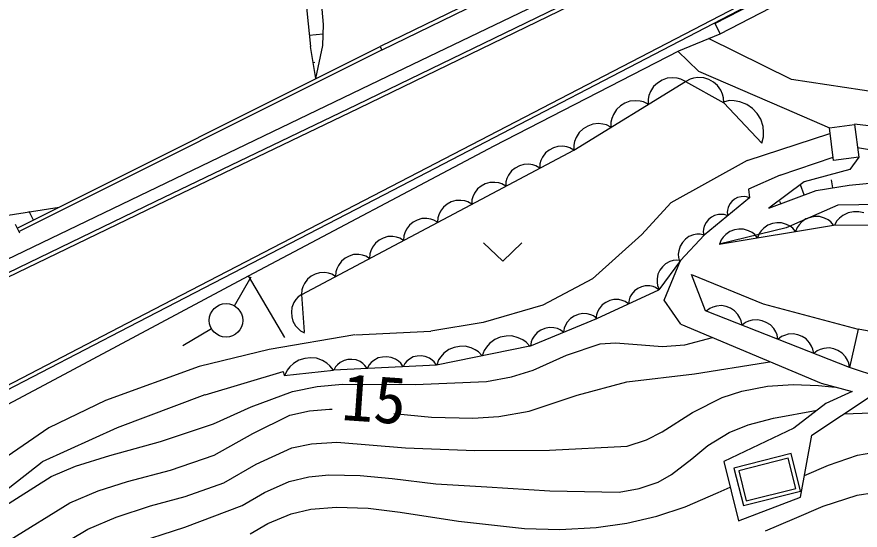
# Model space of a CAD drawing. Units: millimetres, scale not verified. Extents: x 40000 to 680000, y 20000 to 380000.
# Drawn here: x 287117 to 319962, y 271304 to 291278 of the extents above; entities that cross this region are included whole.
import ezdxf
from ezdxf.enums import TextEntityAlignment as Align

# ---------------------------------------------------------------- set-up
doc = ezdxf.new("R2010")
doc.units = ezdxf.units.MM
doc.header["$LTSCALE"] = 1000
doc.layers.add('M-BGD', color=7, linetype='Continuous', lineweight=25)
doc.styles.add('ＭＳ ゴシック', font='')
doc.styles.get('ＭＳ ゴシック').set_extended_font_data('MS Gothic')

msp = doc.modelspace()

# ---------------------------------------------------------------- linework, layer by layer
at = {"layer": 'M-BGD'}
for p, q in [((309427, 292742), (301558, 288958)), ((314305, 291017), (317849, 292856)), ((298315, 292544), (298467, 291002)), ((299066, 290976), (298913, 292601)), ((306131, 292490), (301266, 290120)), ((306197, 292355), (301332, 289985)), ((316545, 292382), (301352, 284490)), ((314513, 290617), (318055, 292456)), ((316613, 292249), (301421, 284357)), ((300372, 287866), (308609, 291849)), ((300437, 287731), (308676, 291715)), ((314305, 291017), (314513, 290617)), ((298467, 291002), (298549, 290129)), ((299031, 290168), (299066, 290976)), ((298508, 290565), (299051, 290616)), ((312907, 289961), (314513, 290617)), ((317295, 288838), (314060, 290433)), ((287128, 283055), (301264, 290125)), ((298762, 288874), (298549, 290129)), ((298762, 288874), (299031, 290168)), ((301266, 290120), (301332, 289985)), ((287197, 282922), (301329, 289990)), ((305702, 286254), (312907, 289961)), ((312860, 289942), (313669, 289168)), ((298655, 289501), (298729, 289514)), ((313669, 289168), (317000, 287728)), ((301558, 288958), (279816, 278513)), ((308808, 286092), (313154, 288766)), ((312250, 288809), (312076, 288702)), ((312441, 288887), (312250, 288809)), ((312668, 288907), (312441, 288887)), ((312838, 288891), (312668, 288907)), ((312978, 288858), (312838, 288891)), ((313154, 288766), (312978, 288858)), ((313154, 288766), (314652, 287932)), ((313339, 288858), (313167, 288759)), ((313477, 288898), (313339, 288858)), ((313646, 288921), (313477, 288898)), ((313874, 288910), (313646, 288921)), ((314068, 288841), (313874, 288910)), ((314247, 288742), (314068, 288841)), ((314408, 288613), (314247, 288742)), ((321114, 288265), (317295, 288838)), ((311920, 288566), (311800, 288372)), ((312076, 288702), (311920, 288566)), ((314537, 288424), (314408, 288613)), ((314606, 288269), (314537, 288424)), ((311737, 288214), (311704, 288074)), ((311704, 288074), (311706, 287875)), ((311800, 288372), (311737, 288214)), ((314645, 288130), (314606, 288269)), ((314652, 287932), (314645, 288130)), ((292507, 284087), (300372, 287866)), ((292572, 283952), (300437, 287731)), ((310628, 287811), (310472, 287675)), ((310802, 287918), (310628, 287811)), ((310993, 287996), (310802, 287918)), ((311221, 288016), (310993, 287996)), ((311390, 288000), (311221, 288016)), ((311530, 287967), (311390, 288000)), ((311706, 287875), (311530, 287967)), ((314873, 288018), (314622, 287963)), ((314652, 287932), (316129, 286360)), ((315060, 288012), (314873, 288018)), ((315276, 287974), (315060, 288012)), ((315553, 287872), (315276, 287974)), ((315766, 287710), (315553, 287872)), ((317000, 287728), (318771, 286961)), ((310352, 287481), (310290, 287323)), ((310472, 287675), (310352, 287481)), ((315947, 287518), (315766, 287710)), ((316096, 287295), (315947, 287518)), ((309546, 287105), (309354, 287027)), ((309773, 287125), (309546, 287105)), ((309942, 287109), (309773, 287125)), ((310082, 287076), (309942, 287109)), ((310258, 286984), (310082, 287076)), ((310290, 287323), (310256, 287183)), ((310256, 287183), (310258, 286984)), ((316180, 287012), (316096, 287295)), ((318771, 286961), (319747, 287084)), ((319742, 287120), (323131, 286682)), ((319747, 287084), (319907, 285817)), ((309024, 286784), (308904, 286590)), ((309180, 286920), (309024, 286784)), ((309354, 287027), (309180, 286920)), ((316205, 286794), (316180, 287012)), ((316199, 286607), (316205, 286794)), ((318931, 285694), (318771, 286961)), ((308842, 286432), (308808, 286291)), ((308904, 286590), (308842, 286432)), ((315557, 285691), (318785, 286737)), ((316129, 286360), (316199, 286607)), ((296136, 281194), (305702, 286254)), ((298214, 280479), (308808, 286092)), ((307855, 286096), (307710, 285985)), ((308014, 286180), (307855, 286096)), ((308187, 286238), (308014, 286180)), ((308388, 286243), (308187, 286238)), ((308537, 286219), (308388, 286243)), ((308658, 286182), (308537, 286219)), ((308808, 286092), (308658, 286182)), ((308808, 286291), (308811, 286093)), ((322582, 285714), (319860, 286188)), ((307593, 285821), (307529, 285686)), ((307710, 285985), (307593, 285821)), ((316842, 285113), (318906, 285824)), ((319907, 285817), (318931, 285694)), ((319907, 285817), (319555, 285342)), ((306689, 285478), (306530, 285394)), ((306862, 285536), (306689, 285478)), ((307063, 285541), (306862, 285536)), ((307211, 285517), (307063, 285541)), ((307333, 285480), (307211, 285517)), ((307482, 285389), (307333, 285480)), ((307492, 285564), (307482, 285389)), ((307529, 285686), (307492, 285564)), ((315557, 285691), (312586, 284046)), ((306268, 285119), (306204, 284984)), ((306385, 285283), (306268, 285119)), ((306530, 285394), (306385, 285283)), ((316842, 285113), (315612, 284568)), ((319555, 285342), (317787, 284854)), ((305363, 284776), (305204, 284692)), ((305536, 284834), (305363, 284776)), ((305737, 284838), (305536, 284834)), ((305886, 284815), (305737, 284838)), ((306007, 284778), (305886, 284815)), ((306157, 284687), (306007, 284778)), ((306166, 284862), (306157, 284687)), ((306204, 284984), (306166, 284862)), ((317787, 284854), (316409, 283840)), ((318893, 284622), (318842, 284930)), ((319539, 284727), (321451, 284914)), ((301352, 284490), (291402, 279339)), ((305059, 284581), (304942, 284417)), ((305204, 284692), (305059, 284581)), ((315612, 284568), (315657, 284230)), ((316409, 283840), (318246, 284516)), ((317787, 284347), (317640, 284746)), ((318246, 284516), (319539, 284727)), ((301421, 284357), (291471, 279206)), ((304211, 284131), (304038, 284074)), ((304412, 284136), (304211, 284131)), ((304560, 284113), (304412, 284136)), ((304841, 284160), (304832, 283985)), ((304878, 284281), (304841, 284160)), ((304942, 284417), (304878, 284281)), ((315657, 284230), (313886, 282786)), ((315073, 284180), (314971, 284097)), ((315189, 284246), (315073, 284180)), ((315333, 284279), (315189, 284246)), ((315443, 284283), (315333, 284279)), ((315536, 284274), (315443, 284283)), ((315657, 284230), (315536, 284274)), ((284420, 280184), (292507, 284087)), ((284485, 280048), (292572, 283952)), ((286333, 283497), (288764, 283873)), ((303734, 283879), (303617, 283715)), ((303879, 283989), (303734, 283879)), ((304038, 284074), (303879, 283989)), ((304682, 284075), (304560, 284113)), ((304832, 283985), (304682, 284075)), ((311456, 282805), (312586, 284046)), ((311456, 282805), (312586, 284046)), ((314822, 283862), (314795, 283755)), ((314882, 283996), (314822, 283862)), ((314971, 284097), (314882, 283996)), ((316868, 284009), (316839, 284089)), ((319098, 283951), (317075, 283071)), ((321669, 283993), (319098, 283951)), ((287761, 283370), (287596, 283704)), ((303515, 283457), (303506, 283283)), ((303553, 283579), (303515, 283457)), ((303617, 283715), (303553, 283579)), ((314167, 283480), (314056, 283389)), ((314294, 283553), (314167, 283480)), ((314451, 283588), (314294, 283553)), ((314571, 283593), (314451, 283588)), ((314673, 283582), (314571, 283593)), ((314804, 283535), (314673, 283582)), ((314795, 283755), (314786, 283662)), ((314786, 283662), (314804, 283535)), ((318026, 283476), (317853, 283417)), ((318204, 283506), (318026, 283476)), ((318386, 283505), (318204, 283506)), ((318578, 283446), (318386, 283505)), ((319295, 283547), (319160, 283444)), ((319498, 283651), (319295, 283547)), ((319702, 283687), (319498, 283651)), ((319906, 283689), (319702, 283687)), ((320110, 283657), (319906, 283689)), ((287050, 283208), (287221, 282875)), ((302408, 283176), (302291, 283013)), ((302553, 283287), (302408, 283176)), ((302712, 283371), (302553, 283287)), ((302885, 283429), (302712, 283371)), ((303086, 283434), (302885, 283429)), ((303235, 283411), (303086, 283434)), ((303356, 283373), (303235, 283411)), ((303506, 283283), (303356, 283373)), ((313893, 283133), (313864, 283016)), ((313959, 283280), (313893, 283133)), ((314056, 283389), (313959, 283280)), ((314474, 282434), (318928, 283169)), ((316373, 283173), (316210, 283055)), ((316546, 283232), (316373, 283173)), ((316724, 283261), (316546, 283232)), ((316906, 283261), (316724, 283261)), ((317098, 283202), (316906, 283261)), ((317231, 283132), (317098, 283202)), ((317335, 283058), (317231, 283132)), ((317587, 283191), (317512, 283087)), ((317690, 283299), (317587, 283191)), ((317853, 283417), (317690, 283299)), ((318711, 283377), (318578, 283446)), ((318815, 283303), (318711, 283377)), ((318928, 283169), (318815, 283303)), ((318928, 283169), (322459, 283206)), ((319059, 283341), (318959, 283169)), ((319160, 283444), (319059, 283341)), ((302227, 282877), (302190, 282755)), ((302291, 283013), (302227, 282877)), ((311456, 282805), (309532, 281078)), ((313607, 282816), (313469, 282792)), ((313726, 282820), (313607, 282816)), ((313886, 282786), (313726, 282820)), ((313864, 283016), (313854, 282915)), ((313854, 282915), (313874, 282777)), ((317075, 283071), (314474, 282434)), ((314730, 282811), (314627, 282702)), ((314893, 282929), (314730, 282811)), ((315066, 282988), (314893, 282929)), ((315244, 283017), (315066, 282988)), ((315426, 283017), (315244, 283017)), ((315618, 282957), (315426, 283017)), ((315751, 282888), (315618, 282957)), ((315855, 282814), (315751, 282888)), ((315968, 282680), (315855, 282814)), ((316033, 282843), (315968, 282680)), ((316107, 282947), (316033, 282843)), ((316210, 283055), (316107, 282947)), ((317448, 282925), (317335, 283058)), ((317512, 283087), (317448, 282925)), ((301083, 282474), (300966, 282310)), ((301228, 282585), (301083, 282474)), ((301387, 282669), (301228, 282585)), ((301560, 282727), (301387, 282669)), ((301761, 282732), (301560, 282727)), ((301909, 282708), (301761, 282732)), ((302031, 282671), (301909, 282708)), ((302181, 282581), (302031, 282671)), ((302190, 282755), (302181, 282581)), ((305292, 282490), (306042, 281770)), ((306042, 281770), (306792, 282490)), ((313043, 282500), (312949, 282358)), ((312962, 281798), (313886, 282786)), ((313158, 282623), (313043, 282500)), ((313293, 282727), (313158, 282623)), ((313469, 282792), (313293, 282727)), ((314553, 282599), (314488, 282436)), ((314627, 282702), (314553, 282599)), ((300902, 282175), (300864, 282053)), ((300966, 282310), (300902, 282175)), ((312896, 282178), (312881, 282039)), ((312949, 282358), (312896, 282178)), ((299902, 281883), (299757, 281772)), ((300061, 281967), (299902, 281883)), ((300234, 282025), (300061, 281967)), ((300435, 282030), (300234, 282025)), ((300584, 282006), (300435, 282030)), ((300705, 281969), (300584, 282006)), ((300855, 281878), (300705, 281969)), ((300864, 282053), (300855, 281878)), ((312881, 282039), (312885, 281920)), ((312885, 281920), (312929, 281763)), ((299640, 281608), (299576, 281473)), ((299757, 281772), (299640, 281608)), ((312962, 281798), (312124, 280657)), ((312259, 281550), (312159, 281415)), ((312381, 281669), (312259, 281550)), ((312329, 280252), (312962, 281798)), ((312548, 281755), (312381, 281669)), ((312682, 281795), (312548, 281755)), ((312799, 281813), (312682, 281795)), ((312962, 281798), (312799, 281813)), ((288390, 277059), (296136, 281194)), ((297555, 278801), (296136, 281194)), ((298577, 281181), (298432, 281070)), ((298736, 281265), (298577, 281181)), ((298909, 281323), (298736, 281265)), ((299110, 281327), (298909, 281323)), ((299258, 281304), (299110, 281327)), ((299380, 281267), (299258, 281304)), ((299530, 281176), (299380, 281267)), ((299539, 281351), (299530, 281176)), ((299576, 281473), (299539, 281351)), ((312082, 281263), (312051, 281078)), ((312159, 281415), (312082, 281263)), ((313395, 281253), (316190, 280110)), ((313941, 279835), (313395, 281253)), ((295588, 280031), (296240, 281156)), ((298315, 280906), (298251, 280770)), ((298432, 281070), (298315, 280906)), ((309532, 281078), (307598, 280064)), ((312051, 281078), (312052, 280938)), ((312052, 280938), (312070, 280820)), ((298213, 280649), (298204, 280474)), ((298251, 280770), (298213, 280649)), ((309708, 279540), (312124, 280657)), ((311169, 280617), (311060, 280480)), ((311299, 280706), (311169, 280617)), ((311441, 280771), (311299, 280706)), ((311593, 280813), (311441, 280771)), ((311768, 280808), (311593, 280813)), ((311895, 280781), (311768, 280808)), ((311998, 280743), (311895, 280781)), ((312124, 280657), (311998, 280743)), ((312070, 280820), (312133, 280670)), ((297988, 280282), (297907, 280156)), ((298071, 280379), (297988, 280282)), ((298214, 280479), (298071, 280379)), ((298320, 279027), (298214, 280479)), ((310208, 280234), (310056, 280164)), ((310373, 280279), (310208, 280234)), ((310560, 280274), (310373, 280279)), ((310697, 280244), (310560, 280274)), ((310809, 280203), (310697, 280244)), ((310944, 280112), (310809, 280203)), ((310960, 280262), (310944, 280112)), ((310998, 280366), (310960, 280262)), ((311060, 280480), (310998, 280366)), ((312973, 279315), (312329, 280252)), ((297830, 279970), (297813, 279788)), ((297907, 280156), (297830, 279970)), ((307598, 280064), (305277, 279381)), ((309798, 279921), (309732, 279798)), ((309915, 280068), (309798, 279921)), ((310056, 280164), (309915, 280068)), ((314105, 279932), (313966, 279825)), ((314221, 279982), (314105, 279932)), ((314366, 280022), (314221, 279982)), ((314566, 280040), (314366, 280022)), ((314745, 280002), (314566, 280040)), ((314912, 279936), (314745, 280002)), ((315069, 279843), (314912, 279936)), ((316190, 280110), (319887, 279125)), ((297813, 279788), (297826, 279609)), ((297826, 279609), (297869, 279431)), ((307103, 278459), (309708, 279540)), ((308679, 279537), (308556, 279395)), ((308823, 279627), (308679, 279537)), ((308978, 279692), (308823, 279627)), ((309144, 279730), (308978, 279692)), ((309332, 279717), (309144, 279730)), ((309467, 279683), (309332, 279717)), ((309577, 279637), (309467, 279683)), ((309708, 279540), (309577, 279637)), ((309691, 279686), (309673, 279524)), ((309732, 279798), (309691, 279686)), ((319550, 277629), (313941, 279835)), ((315203, 279693), (315069, 279843)), ((315282, 279565), (315203, 279693)), ((315333, 279449), (315282, 279565)), ((291402, 279339), (281633, 274276)), ((291471, 279206), (281702, 274142)), ((297869, 279431), (297972, 279258)), ((297972, 279258), (298071, 279145)), ((305277, 279381), (303237, 279048)), ((307851, 279194), (307685, 279155)), ((308038, 279180), (307851, 279194)), ((308484, 279275), (308439, 279165)), ((308556, 279395), (308484, 279275)), ((312973, 279315), (318440, 277018)), ((315362, 279276), (315333, 279449)), ((315501, 279383), (315362, 279276)), ((315617, 279433), (315501, 279383)), ((315762, 279473), (315617, 279433)), ((315962, 279491), (315762, 279473)), ((316141, 279453), (315962, 279491)), ((316308, 279387), (316141, 279453)), ((316465, 279294), (316308, 279387)), ((316599, 279144), (316465, 279294)), ((294703, 279139), (293582, 278480)), ((300286, 278902), (296948, 278338)), ((298071, 279145), (298167, 279062)), ((298167, 279062), (298323, 278983)), ((300310, 278905), (303237, 279048)), ((300310, 278905), (303237, 279048)), ((306402, 278860), (306171, 278852)), ((306648, 278793), (306402, 278860)), ((307386, 279000), (307263, 278858)), ((307530, 279091), (307386, 279000)), ((307685, 279155), (307530, 279091)), ((308174, 279146), (308038, 279180)), ((308284, 279100), (308174, 279146)), ((308415, 279003), (308284, 279100)), ((308439, 279165), (308415, 279003)), ((316678, 279016), (316599, 279144)), ((316729, 278900), (316678, 279016)), ((316758, 278727), (316729, 278900)), ((317013, 278884), (316896, 278834)), ((317158, 278924), (317013, 278884)), ((317358, 278942), (317158, 278924)), ((317537, 278904), (317358, 278942)), ((317704, 278838), (317537, 278904)), ((319887, 279125), (319550, 277629)), ((324179, 278318), (319887, 279125)), ((305531, 278568), (305404, 278426)), ((305732, 278725), (305531, 278568)), ((305948, 278807), (305732, 278725)), ((306171, 278852), (305948, 278807)), ((306820, 278712), (306648, 278793)), ((306954, 278623), (306820, 278712)), ((307103, 278459), (306954, 278623)), ((307146, 278628), (307122, 278467)), ((307191, 278738), (307146, 278628)), ((307263, 278858), (307191, 278738)), ((308522, 278111), (309832, 278552)), ((309832, 278552), (310440, 278590)), ((310440, 278590), (311444, 278513)), ((313138, 278512), (314213, 278794)), ((316896, 278834), (316758, 278727)), ((317861, 278744), (317704, 278838)), ((317995, 278595), (317861, 278744)), ((318074, 278467), (317995, 278595)), ((296948, 278338), (294217, 277667)), ((307103, 278459), (303457, 277724)), ((303941, 278336), (303751, 278187)), ((304146, 278414), (303941, 278336)), ((304358, 278456), (304146, 278414)), ((304576, 278464), (304358, 278456)), ((304810, 278401), (304576, 278464)), ((304972, 278323), (304810, 278401)), ((305099, 278239), (304972, 278323)), ((305241, 278083), (305099, 278239)), ((305315, 278292), (305241, 278083)), ((305404, 278426), (305315, 278292)), ((311444, 278513), (312252, 278448)), ((312252, 278448), (313138, 278512)), ((318125, 278350), (318074, 278467)), ((318154, 278178), (318125, 278350)), ((318292, 278285), (318154, 278178)), ((318409, 278335), (318292, 278285)), ((318554, 278375), (318409, 278335)), ((318754, 278393), (318554, 278375)), ((318933, 278355), (318754, 278393)), ((319100, 278289), (318933, 278355)), ((319257, 278195), (319100, 278289)), ((298106, 277921), (297891, 277784)), ((298329, 277982), (298106, 277921)), ((298556, 278005), (298329, 277982)), ((298786, 277991), (298556, 278005)), ((299025, 277901), (298786, 277991)), ((299188, 277803), (299025, 277901)), ((299859, 277909), (299707, 277823)), ((300014, 277943), (299859, 277909)), ((300170, 277950), (300014, 277943)), ((300327, 277932), (300170, 277950)), ((300486, 277862), (300327, 277932)), ((301025, 277911), (300917, 277821)), ((301188, 278003), (301025, 277911)), ((301355, 278040), (301188, 278003)), ((301522, 278048), (301355, 278040)), ((301692, 278028), (301522, 278048)), ((301864, 277953), (301692, 278028)), ((301980, 277874), (301864, 277953)), ((302068, 277795), (301980, 277874)), ((302304, 277875), (302230, 277793)), ((302404, 277958), (302304, 277875)), ((302556, 278043), (302404, 277958)), ((302710, 278077), (302556, 278043)), ((302866, 278085), (302710, 278077)), ((303023, 278067), (302866, 278085)), ((303183, 277997), (303023, 278067)), ((303291, 277924), (303183, 277997)), ((303373, 277850), (303291, 277924)), ((303546, 277926), (303476, 277728)), ((303631, 278053), (303546, 277926)), ((303751, 278187), (303631, 278053)), ((307226, 277525), (308522, 278111)), ((319391, 278046), (319257, 278195)), ((319470, 277918), (319391, 278046)), ((319521, 277801), (319470, 277918)), ((294217, 277667), (290569, 276350)), ((297751, 277656), (297649, 277531)), ((297891, 277784), (297751, 277656)), ((299313, 277701), (299188, 277803)), ((299445, 277524), (299313, 277701)), ((303457, 277724), (299445, 277524)), ((299533, 277658), (299462, 277525)), ((299607, 277740), (299533, 277658)), ((299707, 277823), (299607, 277740)), ((300594, 277789), (300486, 277862)), ((300676, 277715), (300594, 277789)), ((300760, 277589), (300676, 277715)), ((300837, 277733), (300760, 277589)), ((300917, 277821), (300837, 277733)), ((302159, 277659), (302068, 277795)), ((302230, 277793), (302159, 277659)), ((303457, 277724), (303373, 277850)), ((313512, 277391), (316276, 277825)), ((316276, 277825), (316448, 277855)), ((319550, 277629), (319521, 277801)), ((323299, 276396), (319550, 277629)), ((294445, 276571), (297483, 277471)), ((297483, 277471), (297525, 277327)), ((297525, 277327), (299445, 277524)), ((297649, 277531), (297555, 277330)), ((305405, 277093), (306388, 277272)), ((306388, 277272), (307226, 277525)), ((310875, 277081), (313512, 277391)), ((281920, 273643), (288390, 277059)), ((297847, 276705), (298811, 276894)), ((298811, 276894), (299799, 276981)), ((299799, 276981), (302635, 276975)), ((302635, 276975), (305405, 277093)), ((308943, 276561), (310875, 277081)), ((315354, 276715), (316350, 276905)), ((316350, 276905), (317360, 276972)), ((317360, 276972), (318346, 276932)), ((318346, 276932), (318992, 276871)), ((318440, 277018), (319650, 276695)), ((294434, 276567), (291030, 275289)), ((296240, 276100), (297847, 276705)), ((307067, 275937), (308943, 276561)), ((314585, 276467), (315354, 276715)), ((319650, 276695), (318627, 276236)), ((290569, 276350), (288359, 275286)), ((313439, 275887), (314585, 276467)), ((318627, 276236), (317385, 275271)), ((318084, 275005), (320390, 276531)), ((294771, 275441), (296240, 276100)), ((297755, 275772), (298509, 275940)), ((298509, 275940), (299291, 276007)), ((299291, 276007), (299400, 276010)), ((305885, 275727), (307067, 275937)), ((316582, 275662), (318293, 275976)), ((296303, 275065), (297755, 275772)), ((301795, 275845), (303271, 275700)), ((303271, 275700), (304882, 275657)), ((304882, 275657), (305885, 275727)), ((312255, 275126), (313439, 275887)), ((315605, 275400), (316582, 275662)), ((319324, 275825), (320410, 275871)), ((288359, 275286), (285157, 273081)), ((291030, 275289), (288107, 273961)), ((292708, 274755), (294771, 275441)), ((317385, 275271), (314648, 273975)), ((314862, 275102), (315605, 275400)), ((294804, 274215), (296303, 275065)), ((311637, 274811), (312255, 275126)), ((314030, 274591), (314862, 275102)), ((317635, 272590), (318084, 275005)), ((290733, 274214), (292708, 274755)), ((297833, 274508), (298594, 274663)), ((298594, 274663), (299583, 274725)), ((299583, 274725), (302257, 274511)), ((310894, 274569), (311637, 274811)), ((313404, 274079), (314030, 274591)), ((296443, 273864), (297833, 274508)), ((302257, 274511), (304956, 274397)), ((304956, 274397), (307863, 274414)), ((307863, 274414), (310894, 274569)), ((317273, 274280), (315049, 273718)), ((317643, 272819), (317273, 274280)), ((319864, 274217), (320458, 274321)), ((285877, 272230), (288107, 273961)), ((289395, 273789), (290733, 274214)), ((293102, 273641), (294804, 274215)), ((312618, 273467), (313404, 274079)), ((314648, 273975), (315229, 271660)), ((317165, 274098), (315232, 273609)), ((317461, 272928), (317165, 274098)), ((318726, 273837), (319864, 274217)), ((288449, 273388), (289395, 273789)), ((291430, 273200), (293102, 273641)), ((295178, 273148), (296443, 273864)), ((315049, 273718), (315419, 272256)), ((315232, 273609), (315528, 272439)), ((317790, 273424), (318726, 273837)), ((286421, 272108), (288449, 273388)), ((297724, 273195), (298483, 273373)), ((298483, 273373), (299272, 273453)), ((299272, 273453), (300492, 273434)), ((300492, 273434), (301734, 273310)), ((301734, 273310), (303440, 273108)), ((312093, 273175), (312618, 273467)), ((290283, 272833), (291430, 273200)), ((293674, 272612), (295178, 273148)), ((296756, 272765), (297724, 273195)), ((303440, 273108), (305424, 272986)), ((305424, 272986), (307881, 272835)), ((311362, 272920), (312093, 273175)), ((314434, 272766), (314897, 272981)), ((289179, 272372), (290283, 272833)), ((295890, 272256), (296756, 272765)), ((307881, 272835), (310582, 272782)), ((310582, 272782), (311362, 272920)), ((313148, 272212), (314434, 272766)), ((315419, 272256), (317643, 272819)), ((315528, 272439), (317461, 272928)), ((318519, 272234), (319841, 272661)), ((319841, 272661), (320506, 272770)), ((286827, 270912), (289179, 272372)), ((292316, 272243), (293674, 272612)), ((315229, 271660), (317635, 272590)), ((290982, 271810), (292316, 272243)), ((293665, 271423), (295890, 272256)), ((297801, 271941), (298568, 272115)), ((298568, 272115), (299564, 272201)), ((299564, 272201), (300796, 272156)), ((300796, 272156), (302041, 272005)), ((302041, 272005), (304324, 271655)), ((312049, 271842), (313148, 272212)), ((317402, 271753), (318519, 272234)), ((289880, 271343), (290982, 271810)), ((296897, 271564), (297801, 271941)), ((304324, 271655), (306892, 271369)), ((310874, 271571), (312049, 271842)), ((316281, 271275), (317402, 271753)), ((287898, 270167), (289880, 271343)), ((291493, 270720), (293665, 271423)), ((296203, 271164), (296897, 271564)), ((306892, 271369), (308267, 271332)), ((308267, 271332), (309676, 271406)), ((309676, 271406), (310874, 271571))]:
    msp.add_line(p, q, dxfattribs=at)
msp.add_circle((295263, 279468), 650, dxfattribs=at)

# ---------------------------------------------------------------- texts
at = {"layer": 'M-BGD', "style": 'ＭＳ ゴシック'}
msp.add_text('15', height=1833, rotation=356, dxfattribs=at).set_placement((299686, 275045), align=Align.BOTTOM_LEFT)

doc.saveas('drawing.dxf')
